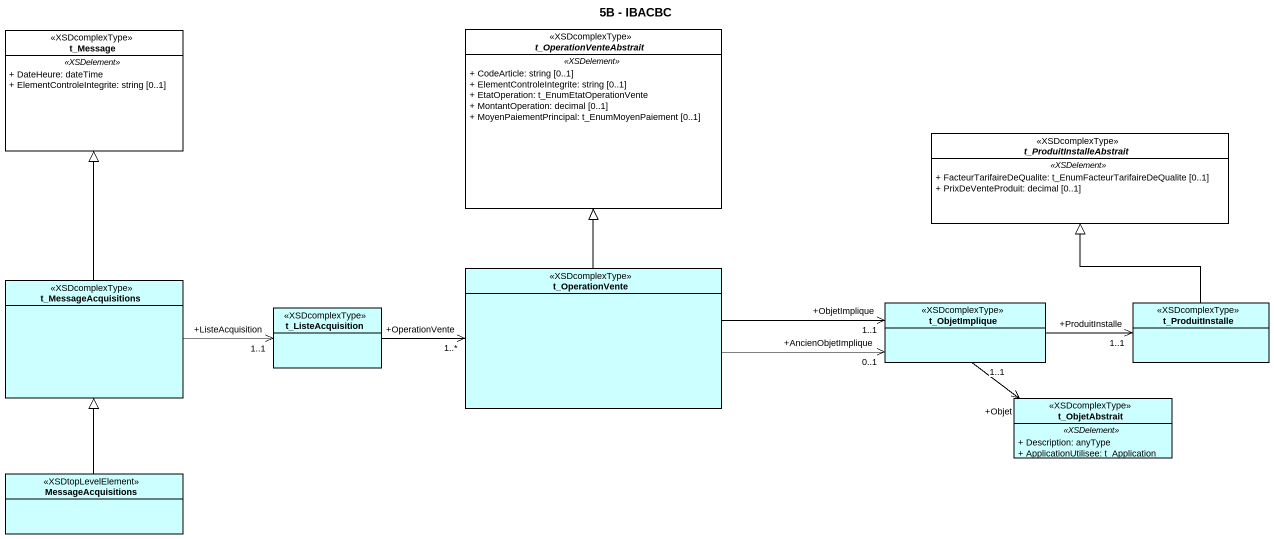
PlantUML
@startuml
title 5B - IBACBC
hide circle
hide empty members
skinparam classAttributeIconSize 0
class t_Message <<XSDcomplexType>> {
  .. <<XSDelement>> ..
  + DateHeure: dateTime
  + ElementControleIntegrite: string [0..1]
}
abstract class t_OperationVenteAbstrait <<XSDcomplexType>> {
  .. <<XSDelement>> ..
  + CodeArticle: string [0..1]
  + ElementControleIntegrite: string [0..1]
  + EtatOperation: t_EnumEtatOperationVente
  + MontantOperation: decimal [0..1]
  + MoyenPaiementPrincipal: t_EnumMoyenPaiement [0..1]
}
abstract class t_ProduitInstalleAbstrait <<XSDcomplexType>> {
  .. <<XSDelement>> ..
  + FacteurTarifaireDeQualite: t_EnumFacteurTarifaireDeQualite [0..1]
  + PrixDeVenteProduit: decimal [0..1]
}
class t_MessageAcquisitions <<XSDcomplexType>> #CCFFFF
class t_OperationVente <<XSDcomplexType>> #CCFFFF
class t_ListeAcquisition <<XSDcomplexType>> #CCFFFF
class t_ObjetImplique <<XSDcomplexType>> #CCFFFF
class t_ProduitInstalle <<XSDcomplexType>> #CCFFFF
class t_ObjetAbstrait <<XSDcomplexType>> #CCFFFF {
  .. <<XSDelement>> ..
  + Description: anyType
  + ApplicationUtilisee: t_Application
}
class MessageAcquisitions <<XSDtopLevelElement>> #CCFFFF
t_MessageAcquisitions -up-|> t_Message
t_MessageAcquisitions -right-> "+ListeAcquisition\n1..1" t_ListeAcquisition
t_OperationVente -up-|> t_OperationVenteAbstrait
t_OperationVente -right-> "+ObjetImplique\n1..1" t_ObjetImplique
t_OperationVente -right-> "+AncienObjetImplique\n0..1" t_ObjetImplique
t_ListeAcquisition -right-> "+OperationVente\n1..*" t_OperationVente
t_ObjetImplique -right-> "+ProduitInstalle\n1..1" t_ProduitInstalle
t_ObjetImplique --> "+Objet\n1..1" t_ObjetAbstrait
t_ProduitInstalle -up-|> t_ProduitInstalleAbstrait
MessageAcquisitions -up-|> t_MessageAcquisitions
@enduml
